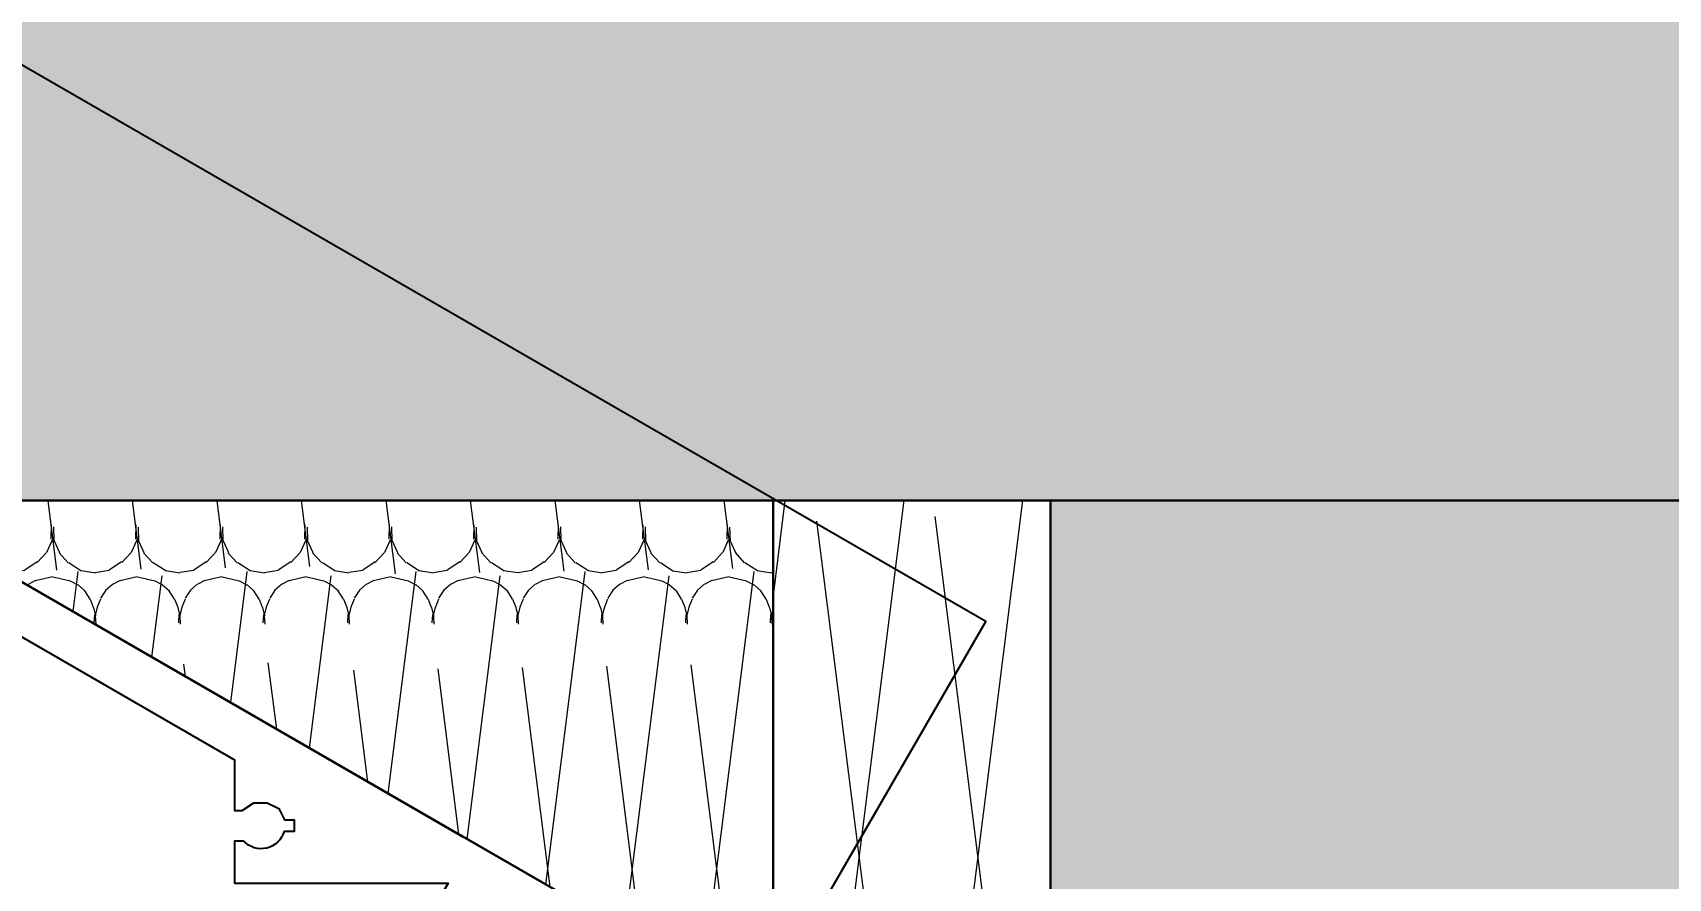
# Model space of a CAD drawing. Header units: millimetres. Extents: x 19684 to 58158, y -7929 to 13062.
# Drawn here: x 54957.1 to 55129.8, y -6702 to -6612.6 of the extents above; entities that cross this region are included whole.
import ezdxf
from ezdxf.xclip import XClip

# ---------------------------------------------------------------- set-up
doc = ezdxf.new("R2010")
doc.units = ezdxf.units.MM
doc.header["$XCLIPFRAME"] = 2
for name, color, linetype in [('F-Alum', 4, 'Continuous'), ('F_MISC', 8, 'Continuous'), ('Hatch', 8, 'Continuous'), ('INSUL', 173, 'Continuous')]:
    doc.layers.add(name, color=color, linetype=linetype)
doc.styles.add('Arial', font='arial.ttf')
doc.styles.add('F-simhei', font='')
doc.styles.get('F-simhei').set_extended_font_data('SimHei')
doc.dimstyles.new('1c', dxfattribs={"dimtxt": 3, "dimasz": 2, "dimexe": 1, "dimexo": 2, "dimgap": 1.5, "dimtad": 1, "dimdec": 0, "dimzin": 12, "dimdsep": 46, "dimtxsty": 'F-simhei', "dimblk": 'ARCHTICK', "dimcen": 1, "dimclrd": 1, "dimclre": 1, "dimclrt": 7, "dimadec": 0, "dimazin": 0, "dimtfac": 1, "dimtdec": 0, "dimtix": 1, "dimtofl": 0, "dimtmove": 0, "dimatfit": 3, "dimfxl": 1, "dimtolj": 1, "dimtzin": 0, "dimarcsym": 1})
doc.dimstyles.new('Arup4', dxfattribs={"dimscale": 5, "dimtxt": 1.2, "dimasz": 1, "dimexe": 1.5, "dimexo": 1.5, "dimgap": 1, "dimtad": 1, "dimdec": 0, "dimdsep": 46, "dimtxsty": 'Arial', "dimblk": 'OBLIQUE', "dimcen": 0, "dimclrd": 1, "dimclre": 1, "dimclrt": 7, "dimadec": 0, "dimazin": 0, "dimtfac": 1, "dimtdec": 0, "dimtix": 1, "dimtofl": 0, "dimtmove": 2, "dimatfit": 3, "dimfxl": 5, "dimtolj": 1, "dimtzin": 0, "dimlwd": -1, "dimlwe": -1, "dimarcsym": 0})

# ---------------------------------------------------------------- blocks, each defined once
blk = doc.blocks.new('_ArchTick')
at = {"color": 0, "linetype": 'ByBlock', "const_width": 0.15}
blk.add_lwpolyline([(-0.5, -0.5), (0.5, 0.5)], dxfattribs=at)
blk = doc.blocks.new('*D182')
at = {"layer": 'Defpoints', "color": 0, "transparency": 16777216}
for p in [(54777.93194911676, -6637.149778422929), (55103.92338624664, -6825.482420434815), (55077.24378311067, -6832.591977246469), (55096.71888782932, -6863.591920566214), (55077.24378310511, -7750.311911716733)]:
    blk.add_point(p, dxfattribs=at)
at = {"layer": 'Hatch', "color": 1, "lineweight": -2, "transparency": 16777216}
blk.add_line((55105.65515773443, -6826.482904074899), (55127.42702559297, -6839.061005608586), dxfattribs=at)
blk.add_arc((55077.24378311081, -6810.069008994815), 56.95596340048115, 269.999999999653, 329.984000024746, dxfattribs=at)
at = {"layer": 'Hatch', "color": 1, "lineweight": -2, "transparency": 16777216, "xscale": 2, "yscale": 2, "zscale": 2}
for p, rotation in [((55126.56113984909, -6838.560763788548), 59.98400002474605), ((55077.24378311046, -6867.024972395298), 179.9999999996529)]:
    blk.add_blockref('_ArchTick', p, dxfattribs=dict(at, rotation=rotation))
at = {"layer": 'Hatch', "color": 7, "transparency": 16777216, "insert": (55104.21524020523, -6856.800010360905), "char_height": 3, "attachment_point": 5, "rotation": 29.992000012198964, "style": 'F-simhei'}
blk.add_mtext('\\A1;59.98°', dxfattribs=at)
blk = doc.blocks.new('*D183')
at = {"layer": 'Defpoints', "color": 0, "transparency": 16777216}
for p in [(54777.93194911676, -6637.14977842294), (55101.3010356438, -6810.069008980766), (55131.30103555998, -6810.069008970218), (55103.92338624664, -6825.482420434834), (55130.88418809335, -6829.603829562215)]:
    blk.add_point(p, dxfattribs=at)
at = {"layer": 'Hatch', "color": 1, "lineweight": -2, "transparency": 16777216}
for p, q in [((55133.30103555999, -6810.069008969518), (55135.33057896977, -6810.069008968805)), ((55105.65515773443, -6826.482904074919), (55127.54031155231, -6839.126453475016))]:
    blk.add_line(p, q, dxfattribs=at)
blk.add_arc((55077.24378310109, -6810.06900898922), 57.08679586868439, 329.9840000247439, 2.013925026744801e-08, dxfattribs=at)
at = {"layer": 'Hatch', "color": 1, "lineweight": -2, "transparency": 16777216, "xscale": 2, "yscale": 2, "zscale": 2}
for p, rotation in [((55134.33057896977, -6810.069008969154), 90.00000002013924), ((55126.67442580842, -6838.626211654973), 239.9840000247439)]:
    blk.add_blockref('_ArchTick', p, dxfattribs=dict(at, rotation=rotation))
at = {"layer": 'Hatch', "color": 7, "transparency": 16777216, "insert": (55129.46938196233, -6824.070631915101), "char_height": 3, "attachment_point": 5, "rotation": 74.99200002244338, "style": 'F-simhei'}
blk.add_mtext('\\A1;30.02°', dxfattribs=at)
blk = doc.blocks.new('*U67')
at = {"layer": 'INSUL', "lineweight": 0}
h = blk.add_hatch(dxfattribs=at)
h.set_pattern_fill('岩棉', color=256, scale=99.99999999999997, style=0, pattern_type=2)
h.set_pattern_definition([(171.78891, (53.30000799999998, 199.0476189999999), (-673.201724156126, 100.0000024861342), [3.334188999999999, -696.8453999999997]), (146.908661, (56.22287299999998, 197.1428569999999), (-158.400404383208, 100.0000013838884), [3.488732999999999, -729.1451199999998]), (132.32733, (58.39144999999998, 194.761905), (-178.2004572863524, 199.9999991336095), [3.220505999999999, -673.0857999999997]), (114.796992, (59.71145299999998, 191.9047619999999), (-39.60010136608866, 99.99999941106624), [3.147327999999999, -327.32212]), (91.62022409999996, (59.80573899999999, 188.571429), (-19.80005000361191, 599.9999997105076), [3.334667, -696.9452999999999]), (82.82482490000001, (50.09428599999998, 111.428571), (138.6003494418545, 1099.99999703413), [77.75173799999997, -16250.113]), (97.17517500000001, (69.70576499999997, 111.428571), (-138.600352482837, 1099.999996651516), [77.75173799999997, -16250.113]), (88.37977579999999, (59.99431099999998, 188.571429), (19.80004305400807, 599.9999999021458), [3.334667, -696.9452999999999]), (65.203007, (60.08859699999998, 191.9047619999999), (39.60010129581893, 99.99999955872293), [3.147327999999999, -327.32212]), (47.67266910000001, (61.40860099999998, 194.761905), (178.2004567313951, 199.9999997012696), [3.220505999999999, -673.0857999999998]), (33.09133830000001, (63.57717799999998, 197.1428569999999), (158.4004028750618, 100.0000036376688), [3.488732999999999, -729.1451199999998]), (8.211089519999998, (66.50004199999998, 199.0476189999999), (673.2017245654225, 99.99999981557863), [3.334188999999999, -696.8453999999997]), (87.16616460000002, (49.99999999999999, 109.52381), (19.80004178584671, 300.0000003017781), [1.907093999999999, -398.5826499999998]), (103.901385, (50.47142999999998, 107.619048), (-79.2002026466053, 299.999999628344), [1.962234, -410.1069899999999]), (111.603615, (51.22571699999999, 105.714286), (-19.80005052895802, 99.99999996627344), [2.048674999999999, -105.5067399999999]), (122.761347, (52.45143499999999, 103.809524), (-59.40015357165493, 99.99999895630114), [2.265060999999999, -473.3977299999999]), (138.290552, (54.05429599999999, 102.380952), (-118.8003028617563, 100.0000020556397), [2.147087, -448.74108]), (152.003514, (55.84572899999998, 101.428571), (-178.2004575064848, 99.99999862560195), [2.028856999999999, -424.03119]), (166.477202, (57.82573399999998, 100.952381), (-396.0010138359245, 100.0000032088846), [2.036461999999999, -425.6205499999999]), (167.070755, (59.90002499999999, 100.47619), (-415.8010658158153, 99.99999981188664), [2.128248, -444.8038799999999]), (12.9292444, (59.90002499999999, 100.47619), (415.8010659680222, 99.99999935621646), [2.128248, -444.8038799999999]), (13.5227975, (61.97431599999998, 100.952381), (396.0010147085891, 99.99999975312379), [2.036461999999999, -425.6205499999998]), (27.9964853, (63.95432099999999, 101.428571), (198.0005052749504, 100.0000036439554), [2.028856999999999, -424.03119]), (41.709447, (65.74575499999997, 102.380952), (118.8003019456718, 100.0000029682972), [2.147086999999999, -448.7410799999997]), (57.23865219999999, (67.34861599999998, 103.809524), (198.0005044485323, 300.0000016678518), [2.265060999999999, -473.3977299999999]), (68.396384, (68.57433299999998, 105.714286), (19.80005041478078, 100.0000003570638), [2.048674999999999, -105.50674]), (76.098615, (69.32862099999998, 107.619048), (19.80005075413857, 99.99999951570955), [1.962233999999999, -410.1069899999998]), (92.83383529999998, (69.80005099999998, 109.52381), (-19.80005025124201, 299.9999998913793), [1.907094, -398.5826499999999])])
h.paths.add_polyline_path([(0, 0), (538.8183638943754, 0), (538.8183638943754, 99.99999999999997), (0, 99.99999999999997)])
at = {"layer": 'INSUL'}
blk.add_lwpolyline([(0, 0), (538.8183638943754, 0), (538.8183638943754, 99.99999999999997), (0, 99.99999999999997)], close=True, dxfattribs=at)
blk = doc.blocks.new('*U68')
at = {"layer": 'INSUL', "lineweight": 0}
h = blk.add_hatch(dxfattribs=at)
h.set_pattern_fill('岩棉', color=256, scale=100, style=0, pattern_type=2)
h.set_pattern_definition([(171.78891, (53.300008, 199.047619), (-673.2017241561263, 100.0000024861343), [3.334189, -696.8453999999999]), (146.908661, (56.22287299999999, 197.142857), (-158.400404383208, 100.0000013838884), [3.488733, -729.14512]), (132.32733, (58.39145, 194.761905), (-178.2004572863525, 199.9999991336096), [3.220506, -673.0858000000001]), (114.796992, (59.71145300000001, 191.904762), (-39.60010136608867, 99.99999941106627), [3.147328, -327.32212]), (91.62022409999996, (59.805739, 188.571429), (-19.80005000361191, 599.9999997105077), [3.334667, -696.9453000000001]), (82.82482490000001, (50.094286, 111.428571), (138.6003494418545, 1099.99999703413), [77.75173799999999, -16250.113]), (97.17517500000001, (69.705765, 111.428571), (-138.6003524828371, 1099.999996651516), [77.75173799999999, -16250.113]), (88.37977579999999, (59.994311, 188.571429), (19.80004305400807, 599.9999999021459), [3.334667, -696.9453000000001]), (65.203007, (60.088597, 191.904762), (39.60010129581894, 99.99999955872296), [3.147327999999999, -327.32212]), (47.67266910000001, (61.408601, 194.761905), (178.2004567313952, 199.9999997012696), [3.220506, -673.0858000000001]), (33.09133830000001, (63.577178, 197.142857), (158.4004028750618, 100.0000036376688), [3.488733, -729.14512]), (8.211089519999998, (66.50004200000001, 199.047619), (673.2017245654226, 99.99999981557866), [3.334189, -696.8453999999999]), (87.16616460000002, (50, 109.52381), (19.80004178584671, 300.0000003017782), [1.907094, -398.5826499999999]), (103.901385, (50.47143, 107.619048), (-79.20020264660533, 299.9999996283441), [1.962234, -410.1069900000001]), (111.603615, (51.225717, 105.714286), (-19.80005052895802, 99.99999996627346), [2.048675, -105.50674]), (122.761347, (52.451435, 103.809524), (-59.40015357165495, 99.99999895630117), [2.265061, -473.39773]), (138.290552, (54.054296, 102.380952), (-118.8003028617563, 100.0000020556398), [2.147087, -448.74108]), (152.003514, (55.845729, 101.428571), (-178.2004575064848, 99.99999862560198), [2.028857, -424.0311900000002]), (166.477202, (57.825734, 100.952381), (-396.0010138359246, 100.0000032088846), [2.036462, -425.6205499999999]), (167.070755, (59.900025, 100.47619), (-415.8010658158154, 99.99999981188667), [2.128248, -444.80388]), (12.9292444, (59.900025, 100.47619), (415.8010659680223, 99.99999935621649), [2.128248, -444.80388]), (13.5227975, (61.97431599999999, 100.952381), (396.0010147085893, 99.99999975312382), [2.036462, -425.6205499999999]), (27.99648529999999, (63.954321, 101.428571), (198.0005052749504, 100.0000036439555), [2.028857, -424.0311900000001]), (41.70944699999999, (65.74575499999999, 102.380952), (118.8003019456718, 100.0000029682972), [2.147087, -448.7410799999999]), (57.23865219999999, (67.34861599999999, 103.809524), (198.0005044485324, 300.0000016678519), [2.265060999999999, -473.3977299999999]), (68.396384, (68.574333, 105.714286), (19.80005041478078, 100.0000003570638), [2.048675, -105.50674]), (76.098615, (69.328621, 107.619048), (19.80005075413857, 99.99999951570958), [1.962234, -410.1069899999999]), (92.83383529999998, (69.800051, 109.52381), (-19.80005025124201, 299.9999998913794), [1.907094000000001, -398.5826500000001])])
h.paths.add_polyline_path([(0, 0), (500.0466460434687, 0), (500.0466460434687, 100), (0, 100)])
at = {"layer": 'INSUL'}
blk.add_lwpolyline([(0, 0), (500.0466460434687, 0), (500.0466460434687, 100), (0, 100)], close=True, dxfattribs=at)
blk = doc.blocks.new('*U69')
at = {"layer": 'INSUL', "lineweight": 0}
h = blk.add_hatch(dxfattribs=at)
h.set_pattern_fill('岩棉', color=256, scale=63.35656303463643, style=0, pattern_type=2)
h.set_pattern_definition([(171.78891, (33.76905316598626, 126.1097302006779), (-426.5174747152354, 63.35656460976566), [2.112427555478914, -441.4972951049643]), (146.908661, (35.62087997212858, 124.9029384634882), (-100.3570520501662, 63.35656391142059), [2.210341322255163, -461.9612875667755]), (132.32733, (36.99481582608821, 123.3944491087837), (-112.9016850486383, 126.7131255203577), [2.040401913924248, -426.4440291541869]), (114.796992, (37.83112435884231, 121.584261502999), (-25.08926318378589, 63.35656266150826), [1.994038848226762, -207.3800452841083]), (91.62022409999996, (37.89086072786515, 119.4723762796997), (-12.54463116142792, 380.1393780244063), [2.11273039985022, -441.5605883114359]), (82.82482490000001, (31.73801788634105, 70.59731282420961), (87.81241776035493, 696.9221915019274), [49.26082889649537, -10295.51308604465]), (97.17517500000001, (44.16317694100054, 70.59731282420961), (-87.81241968701694, 696.9221912595166), [49.26082889649537, -10295.51308604465]), (88.37977579999999, (38.01033346591082, 119.4723762796997), (12.54462675839778, 380.1393781458216), [2.11273039985022, -441.560588311436]), (65.203007, (38.07006983493365, 121.584261502999), (25.08926313926541, 63.35656275505847), [1.994038848226762, -207.3800452841083]), (47.67266910000001, (38.90637900125338, 123.3944491087837), (112.9016846970364, 126.7131258800076), [2.040401913924248, -426.4440291541869]), (33.09133830000001, (40.28031485521301, 124.9029384634882), (100.3570510946566, 63.35656533933835), [2.210341322255163, -461.9612875667755]), (8.21108952, (42.1321410277897, 126.1097302006779), (426.5174749745515, 63.35656291779341), [2.112427555478914, -441.4972951049643]), (87.16616460000002, (31.67828151731822, 69.39052172058544), (12.54462595493433, 190.0696892951055), [1.208269212239769, -252.5282678923743]), (103.901385, (31.9769633624324, 68.18372998339564), (-50.1785263133563, 190.0696888684409), [1.243204021097068, -259.8296936288001]), (111.603615, (32.45485368104947, 66.97693824620583), (-12.54463149426915, 63.35656301326846), [1.297970067749838, -66.84544423388995]), (122.761347, (33.23142647834636, 65.77014650901604), (-37.63389574029641, 63.35656237338473), [1.435064800237966, -299.928531211988]), (138.290552, (34.24694411816896, 64.86505238934086), (-75.26778876794762, 63.35656433701914), [1.360320528563484, -284.3069252125083]), (152.003514, (35.38193449603724, 64.26165652074597), (-112.9016851881066, 63.35656216386508), [1.285414064087633, -268.651588178869]), (166.477202, (36.63639761195119, 63.95995890323132), (-250.8926319487569, 63.35656506767541), [1.290232330706418, -269.6585520491163]), (167.070755, (37.95059709688798, 63.65826065215107), (-263.4372643622872, 63.35656291545428), [1.348384785653389, -281.8124506127086]), (12.9292444, (37.95059709688798, 63.65826065215107), (263.4372644587203, 63.35656262675733), [1.348384785653389, -281.8124506127086]), (13.5227975, (39.26479658182477, 63.95995890323132), (250.8926325016472, 63.35656287822416), [1.290232330706417, -269.6585520491162]), (27.9964853, (40.51925969773873, 64.26165652074597), (125.4463149334226, 63.35656534332136), [1.285414064087633, -268.651588178869]), (41.709447, (41.65425070917263, 64.86505238934086), (75.26778818754796, 63.35656491524754), [1.360320528563484, -284.3069252125082]), (57.23865219999999, (42.66976834899523, 65.77014650901604), (125.4463144098325, 190.0696901606029), [1.435064800237966, -299.9285312119879]), (68.396384, (43.44634051272649, 66.97693824620583), (12.54463142193038, 63.35656326085981), [1.297970067749838, -66.84544423388998]), (76.098615, (43.92423146490919, 68.18372998339564), (12.54463163693581, 63.35656272780667), [1.243204021097067, -259.8296936288]), (92.83383529999998, (44.22291331002337, 69.39052172058544), (-12.54463131831784, 190.069689035091), [1.20826921223977, -252.5282678923743])])
h.paths.add_polyline_path([(0, 0), (29.28561660641198, 0), (29.28561660641198, 63.35656303463643), (0, 63.35656303463643)])
at = {"layer": 'INSUL'}
blk.add_lwpolyline([(0, 0), (29.28561660641198, 0), (29.28561660641198, 63.35656303463643), (0, 63.35656303463643)], close=True, dxfattribs=at)
blk = doc.blocks.new('*U70')
at = {"layer": 'INSUL', "lineweight": 0}
h = blk.add_hatch(dxfattribs=at)
h.set_pattern_fill('岩棉', color=256, scale=45.06768408288101, style=0, pattern_type=2)
h.set_pattern_definition([(171.78891, (24.0210792215903, 89.70615210541662), (-303.396426283191, 45.06768520332415), [1.502641765246169, -314.0520834180885]), (146.908661, (25.3383467859594, 88.84771998472586), (-71.38739383343018, 45.06768470656748), [1.572291166935217, -328.6088191873436]), (132.32733, (26.31567421741342, 87.77468005920082), (-80.31081912406266, 90.13536777529991), [1.451407469950228, -303.3441819507323]), (114.796992, (26.91056899933798, 86.48703187816467), (-17.84684858016949, 45.0676838174622), [1.418427840092057, -147.5164989749887]), (91.62022409999996, (26.95306151595236, 84.98477589229425), (-8.923423983880287, 270.4061043668186), [1.502857188776086, -314.0971060344872]), (82.82482490000001, (22.57633455805489, 50.21827635634876), (62.46396762422413, 495.7445235750421), [35.04090765078934, -7323.549589951177]), (97.17517500000001, (31.41477395775544, 50.21827635634876), (-62.46396899472453, 495.744523402607), [35.04090765078934, -7323.549589951178]), (88.37977579999999, (27.03804654918113, 84.98477589229425), (8.923420851854784, 270.4061044531854), [1.502857188776086, -314.0971060344872]), (65.20300699999999, (27.08053906579552, 86.48703187816467), (17.84684854850055, 45.06768388400766), [1.418427840092057, -147.5164989749887]), (47.67266909999999, (27.6754342983969, 87.77468005920082), (80.31081887395625, 90.13536803113115), [1.451407469950228, -303.3441819507323]), (33.0913383, (28.65276172985093, 88.84771998472586), (71.38739315374364, 45.06768572229408), [1.572291166935217, -328.6088191873436]), (8.211089519999998, (29.97002884354319, 89.70615210541662), (303.3964264676515, 45.06768399976658), [1.502641765246169, -314.0520834180885]), (87.16616460000002, (22.5338420414405, 49.35984468633483), (8.923420280323827, 135.2030523846474), [0.8594830990835786, -179.6319695111753]), (103.901385, (22.74630462451243, 48.50141256564406), (-35.69369712177365, 135.2030520811463), [0.8843334200868791, -184.8257226550124]), (111.603615, (23.08624430675067, 47.6429804449533), (-8.923424220641612, 45.06768406768123), [0.9232903768849623, -47.54944426934663]), (122.761347, (23.63864702273768, 46.78454832426254), (-26.77027355641961, 45.06768361251011), [1.020810535764545, -213.34939341193]), (138.290552, (24.36101935450539, 46.14072400840603), (-53.54054518324218, 45.06768500931024), [0.9676423861446073, -202.2372122845083]), (152.003514, (25.16837671950186, 45.71150794806066), (-80.3108192232712, 45.06768346347164), [0.914358863253417, -191.1010371220809]), (166.477202, (26.06071911772711, 45.49690014322638), (-178.4684858805804, 45.06768552905097), [0.9177862606279202, -191.8173248658206]), (167.070755, (26.99555403256674, 45.28229188771527), (-187.3919107551238, 45.06768399810268), [0.9591520851402334, -200.4628074267971]), (12.9292444, (26.99555403256674, 45.28229188771527), (187.39191082372, 45.06768379274268), [0.9591520851402334, -200.4628074267971]), (13.5227975, (27.93038894740638, 45.49690014322638), (178.4684862738702, 45.06768397161962), [0.9177862606279201, -191.8173248658206]), (27.99648529999999, (28.82273134563163, 45.71150794806066), (89.2342421998228, 45.06768572512733), [0.9143588632534171, -191.101037122081]), (41.70944699999999, (29.63008916130494, 46.14072400840603), (53.5405447703841, 45.06768542062382), [0.9676423861446072, -202.2372122845083]), (57.23865219999999, (30.35246149307265, 46.78454832426254), (89.23424182737531, 135.2030530003052), [1.020810535764545, -213.34939341193]), (68.396384, (30.90486375838282, 47.6429804449533), (8.923424169184573, 45.06768424380141), [0.9232903768849625, -47.54944426934665]), (76.098615, (31.2448038912979, 48.50141256564406), (8.923424322125273, 45.06768386462252), [0.884333420086879, -184.8257226550123]), (92.83383529999998, (31.45726647436982, 49.35984468633483), (-8.923424095481439, 135.2030521996902), [0.8594830990835787, -179.6319695111753])])
h.paths.add_polyline_path([(0, 0), (91.20802024143931, 0), (91.20802024143931, 45.06768408288101), (0, 45.06768408288101)])
at = {"layer": 'INSUL'}
blk.add_lwpolyline([(0, 0), (91.20802024143931, 0), (91.20802024143931, 45.06768408288101), (0, 45.06768408288101)], close=True, dxfattribs=at)
blk = doc.blocks.new('_OBLIQUE')
at = {"color": 0, "linetype": 'ByBlock'}
blk.add_line((-0.5, -0.5), (0.5, 0.5), dxfattribs=at)
blk = doc.blocks.new('*D181')
at = {"color": 1, "linetype": 'Continuous', "transparency": 16777216}
for p, q in [((54412.2437851758, -6685.069009171937), (54387.92000476847, -6685.069009171937)), ((54402.92000476847, -6810.069008994593), (54402.92000476847, -6685.069009171937)), ((55062.24378311042, -6810.069008994593), (54387.92000476847, -6810.069008994593))]:
    blk.add_line(p, q, dxfattribs=at)
at = {"layer": 'Defpoints', "color": 0, "transparency": 16777216}
for p in [(54402.92000476847, -6685.069009171937), (54427.2437851758, -6685.069009171937), (55077.24378311042, -6810.069008994593)]:
    blk.add_point(p, dxfattribs=at)
at = {"color": 1, "transparency": 16777216, "xscale": 10, "yscale": 10, "zscale": 10}
for p, rotation in [((54402.92000476847, -6685.069009171937), 90), ((54402.92000476847, -6810.069008994593), 270)]:
    blk.add_blockref('_OBLIQUE', p, dxfattribs=dict(at, rotation=rotation))
at = {"color": 7, "transparency": 16777216, "insert": (54386.7931289158, -6747.569009083279), "char_height": 12, "attachment_point": 5, "rotation": 90, "style": 'Arial'}
blk.add_mtext('\\A1;125', dxfattribs=at)

msp = doc.modelspace()

# ---------------------------------------------------------------- linework, layer by layer
at = {"layer": 'F-Alum', "elevation": -6.574803716489902e-07, "flags": 128}
for points in [[(55062.05959976418, -6732.00355522131), (54885.6175935528, -6630.069009074227)], [(54885.6175935528, -6630.069009074227), (55002.50605531977, -6697.598122780737)]]:
    msp.add_lwpolyline(points, dxfattribs=at)
at = {"layer": 'F-Alum', "elevation": -6.574803716489902e-07}
msp.add_lwpolyline([(54916.20340604697, -6653.513560105013), (54978.42341040232, -6689.459466873015), (54978.42341040423, -6694.817152209349), (54979.23302225073, -6694.817152209082), (54980.44744002022, -6694.007540362131), (54981.8642607517, -6694.00754036166), (54983.07867852171, -6694.614749246104), (54983.68588740705, -6695.829167015677), (54984.69790221518, -6695.829167015324), (54984.69790221559, -6697.043584785099), (54983.64128361478, -6697.043584785502, -0.5881816220421693), (54979.39009246946, -6698.055599595176), (54978.42341040538, -6698.055599595477), (54978.42341040696, -6702.508464751414), (55000.97482458466, -6702.508464743442), (54978.472837359, -6741.457927118153), (54822.06239769665, -6651.096070993351)], format="xyb", dxfattribs=at)
at = {"layer": 'Hatch'}
msp.add_line((55003.28008180889, -6653.180429938175, -5.879889766259999e-07), (55003.28008180889, -6653.180429938175, -5.879889766259999e-07), dxfattribs=at)

# ---------------------------------------------------------------- block references
at = {"layer": 'F_MISC', "ltscale": 18000, "extrusion": (3.424519057719943e-12, -4.369444786368914e-07, 0.9999999999999046), "rotation": 0.0004432399847241476}
msp.add_blockref('*U67', (54944.0618244403, -6662.072488865148, 0.003164971981131009), dxfattribs=at)
at = {"layer": 'F_MISC', "ltscale": 18000, "extrusion": (1.125359435939893e-06, 1.352369265717376e-07, -0.9999999999993576)}
ref = msp.add_blockref('*U70', (-55035.26984462173, -6662.069012332705, 0.06118263983471697), dxfattribs=dict(at, xscale=-1, rotation=180))
XClip(ref).set_block_clipping_path([(1.1928396121656988, 53.76836361296591), (-22.474505765290814, 12.801742565781751), (82.29485562958871, -47.725891828471504), (105.96220100704522, -6.759270781287341)])
at = {"layer": 'F_MISC', "ltscale": 18000, "extrusion": (1.125359435939893e-06, 1.352369265717376e-07, -0.9999999999993576), "xscale": -1, "rotation": 180}
for name, p in [('*U69', (-55064.55546122813, -6662.069012404162, 0.06118263983471697)), ('*U68', (-55564.61077984003, -6662.069013624349, 0.061182639834717))]:
    msp.add_blockref(name, p, dxfattribs=at)

# ---------------------------------------------------------------- dimensions: what is measured, and where the dimension line sits
dim = msp.add_linear_dim(base=(54402.92000476847, -6685.069009171937, -6.574803716489902e-07), p1=(55077.24378311039, -6810.069008994589, -6.574623674084103e-07), p2=(54427.24378517577, -6685.069009171933, -6.574803716489902e-07), angle=90, dimstyle='Arup4', override={"dimscale": 10, "dimarcsym": 1})
dim.commit()
dim.dimension.update_dxf_attribs({"geometry": '*D181', "text_midpoint": (54386.7931289158, -6747.569009083279, -6.574803716489902e-07)})
at = {"layer": 'Hatch'}
for base, line1, line2, picture, middle in [((55096.71888782932, -6863.591920566214), ((55077.24378310511, -7750.31191171673, -6.574803716489902e-07), (55077.24378311067, -6832.591977246471, -6.574803716489902e-07)), ((55103.92338624664, -6825.482420434818, -6.574623674084103e-07), (54777.93194911676, -6637.14977842293, -6.574623674084103e-07)), '*D182', (55104.21524020523, -6856.800010360901, -6.574623674084103e-07)), ((55130.88418809335, -6829.603829562215), ((55101.30103564382, -6810.069008980769, -6.574803716489902e-07), (55131.30103556, -6810.069008970222, -6.574803716489902e-07)), ((55103.92338624665, -6825.482420434835, -6.574803716489902e-07), (54777.93194911677, -6637.149778422941, -6.574803716489902e-07)), '*D183', (55129.46938196232, -6824.070631915107, -6.574623674084103e-07))]:
    dim = msp.add_angular_dim_2l(base=base, line1=line1, line2=line2, dimstyle='1c', override={"dimdec": 1, "dimadec": 2, "dimtdec": 1}, dxfattribs=at)
    dim.commit()
    dim.dimension.update_dxf_attribs({"geometry": picture, "text_midpoint": middle})

doc.saveas('drawing.dxf')
